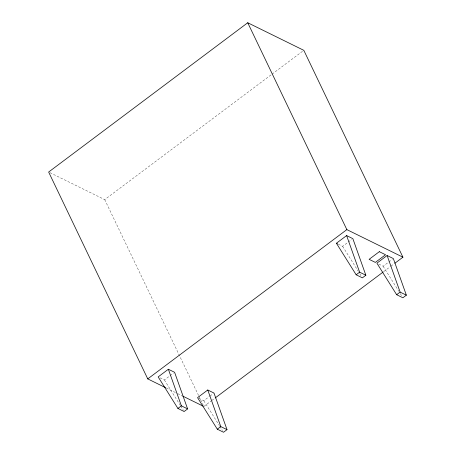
<?xml version="1.0" encoding="UTF-8"?>
<svg xmlns="http://www.w3.org/2000/svg" width="455" height="455" viewBox="0 0 455 455"><rect width="100%" height="100%" fill="white"/><g stroke="black" fill="none" stroke-linecap="round" stroke-linejoin="round"><path stroke-width="0.34" stroke-dasharray="2.27 1.71" d="M49.919 172.661L104.718 199.62L271.481 74.575M272.05 74.154L302.677 51.188M160.024 377.821L164.386 379.971L169.493 376.137M170.062 375.716L173.463 373.163M338.27 244.17L342.632 246.314L347.739 242.487M348.308 242.06L351.709 239.506M198.801 398.262L203.789 400.713L209.459 396.459M210.028 396.032L213.435 393.478M378.77 264.088L383.133 266.238L388.24 262.404M388.803 261.983L392.21 259.43M203.829 406.48L211.205 400.952M211.774 400.531L214.606 398.404M383.639 271.658L390.447 266.556M391.01 266.13L394.417 263.576M166.234 387.99L177.069 393.319M177.706 393.632L182.165 395.827M383.133 266.238L398.785 291.228M400.275 293.606L402.14 296.58M342.632 246.314L358.284 271.305M359.78 273.683L361.64 276.663M203.789 400.713L219.441 425.704M219.81 426.301L222.421 430.464M164.386 379.971L180.413 405.553M180.783 406.15L183.393 410.313M104.718 199.62L198.613 395.594M198.92 396.237L203.22 405.2"/><path stroke-width="0.68" d="M394.986 263.149L402.925 257.194L303.815 50.334L247.736 22.75L48.645 172.036L147.756 378.896L165.597 387.677M147.756 378.896L346.852 229.61L402.925 257.194M168.367 369.244L158.158 376.905L177.911 408.442L184.138 411.508L187.608 408.903L174.601 372.309L168.367 369.244L181.38 405.837L187.608 408.903M336.404 243.249L346.619 235.588L352.847 238.653L365.86 275.247L362.385 277.851L356.157 274.786L336.404 243.249L337.65 243.863M177.911 408.442L181.38 405.837M356.157 274.786L359.626 272.181L365.86 275.247M207.77 389.992L197.555 397.647L217.308 429.184L223.542 432.25L227.011 429.645L213.998 393.057L207.77 389.992L220.777 426.585L227.011 429.645M387.114 255.511L376.899 263.172L396.652 294.709L402.885 297.775L406.355 295.17L393.348 258.577L387.114 255.511L400.127 292.104L406.355 295.17M215.175 397.977L383.07 272.084M217.308 429.184L220.777 426.585M396.652 294.709L400.127 292.104M182.802 396.14L203.192 406.167M247.736 22.75L346.852 229.61M346.619 235.588L359.626 272.181M379.328 251.683L369.113 259.339L375.341 262.404L385.556 254.743L379.328 251.683"/></g></svg>
